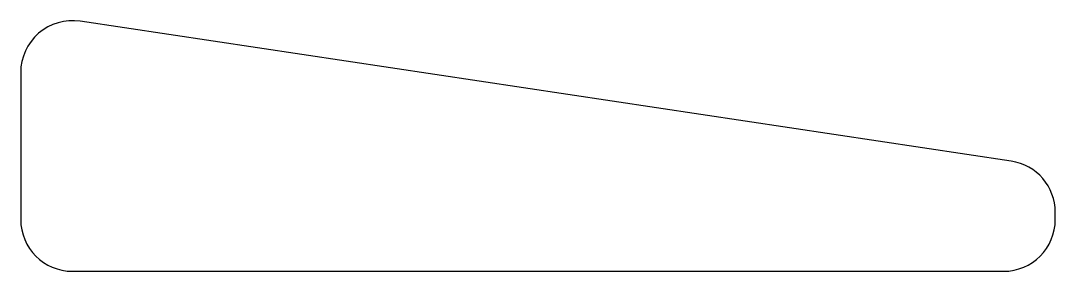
# Model space of a CAD drawing. Extents: x -2 to 0, y 0 to 0.48.
import ezdxf

# ---------------------------------------------------------------- set-up
doc = ezdxf.new("R2010")
doc.units = 0
doc.layers.get('0').update_dxf_attribs({"linetype": 'CONTINUOUS'})

msp = doc.modelspace()

# ---------------------------------------------------------------- linework, layer by layer
at = {"color": 7, "linetype": 'CONTINUOUS'}
for p, q in [((-0.0852, 0.2128), (-1.8852, 0.4828)), ((-2, 0.3839), (-2, 0.1)), ((0, 0.1), (0, 0.1139)), ((-1.9, 0), (-0.1, 0))]:
    msp.add_line(p, q, dxfattribs=at)
for centre, start, end in [((-1.9, 0.3839), 81.4692, 180), ((-0.1, 0.1139), 0, 81.4692), ((-1.9, 0.1), 180, 270), ((-0.1, 0.1), 270, 0)]:
    msp.add_arc(centre, 0.1, start, end, dxfattribs=at)

doc.saveas('drawing.dxf')
